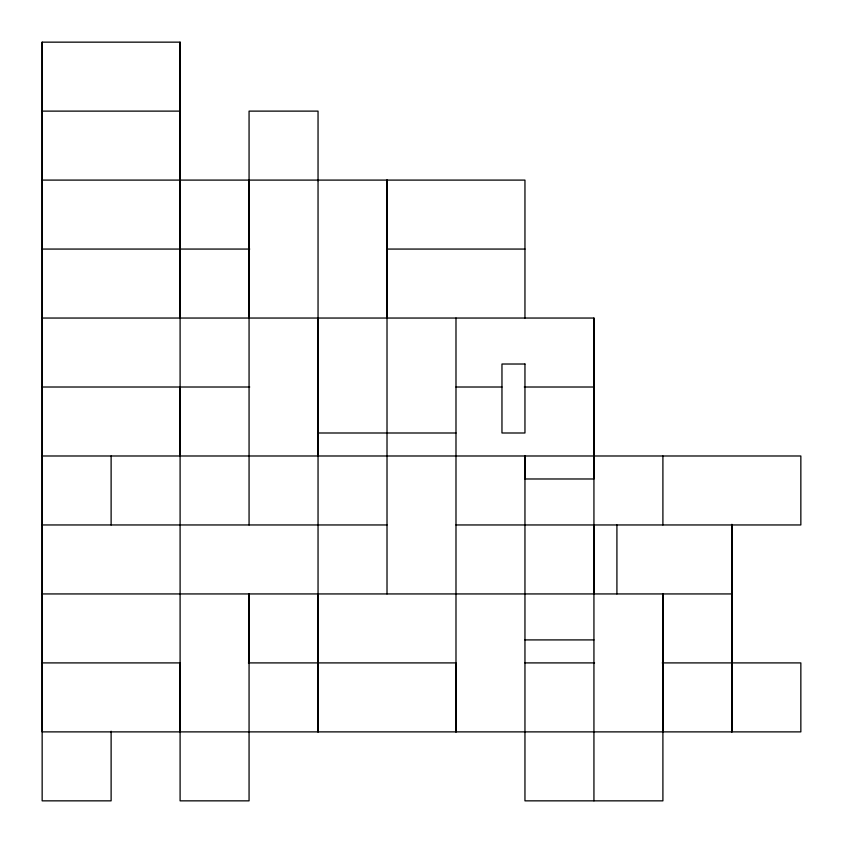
<?xml version="1.0" encoding="UTF-8"?>
<svg xmlns="http://www.w3.org/2000/svg" width="843" height="843" viewBox="0 0 843 843"><rect width="100%" height="100%" fill="white"/><g stroke="black" fill="none" stroke-linecap="round" stroke-linejoin="round"><path stroke-width="1.26" d="M180.096 318.043L180.096 42.15L42.15 42.15L42.15 800.85L111.118 800.85L111.118 731.218M180.096 455.989L180.096 42.15M318.043 593.936L318.043 731.882L318.043 180.096M318.043 455.989L318.043 318.043M318.043 180.75L318.043 111.118L249.064 111.118L249.064 524.957M387.011 318.043L387.011 180.096L387.011 593.936M593.936 800.85L593.936 524.957M42.15 318.043L593.936 318.043L593.936 478.982L524.957 478.982L524.957 455.989L524.957 800.85L662.904 800.85L662.904 593.936L662.904 731.882M731.882 524.304L731.882 731.882L731.882 524.957M42.15 111.118L180.096 111.118M42.15 180.096L524.957 180.096L524.957 318.043M42.15 249.064L249.728 249.064M387.011 249.064L524.957 249.064M42.15 387.011L249.728 387.011M455.989 387.011L501.964 387.011M524.304 387.011L593.936 387.011M318.043 432.996L455.989 432.996M42.15 455.989L800.85 455.989L800.85 524.957L455.989 524.957M42.15 524.957L387.011 524.957M42.15 593.936L731.882 593.936M524.957 639.911L593.936 639.911M42.15 662.904L180.096 662.904L180.096 731.882M248.411 662.904L455.989 662.904L455.989 731.882L455.989 318.043M524.957 662.904L594.589 662.904M662.25 662.904L800.85 662.904L800.85 731.882L42.15 731.882L42.15 42.15M662.904 455.989L662.904 524.957M616.918 524.957L616.918 593.936M593.936 318.043L593.936 593.936M249.064 180.096L249.064 318.043M249.064 662.904L249.064 593.936L249.064 800.85L180.096 800.85L180.096 387.011M111.118 455.989L111.118 524.957M524.957 364.018L501.964 364.018L501.964 432.996L524.957 432.996L524.957 364.018"/></g></svg>
